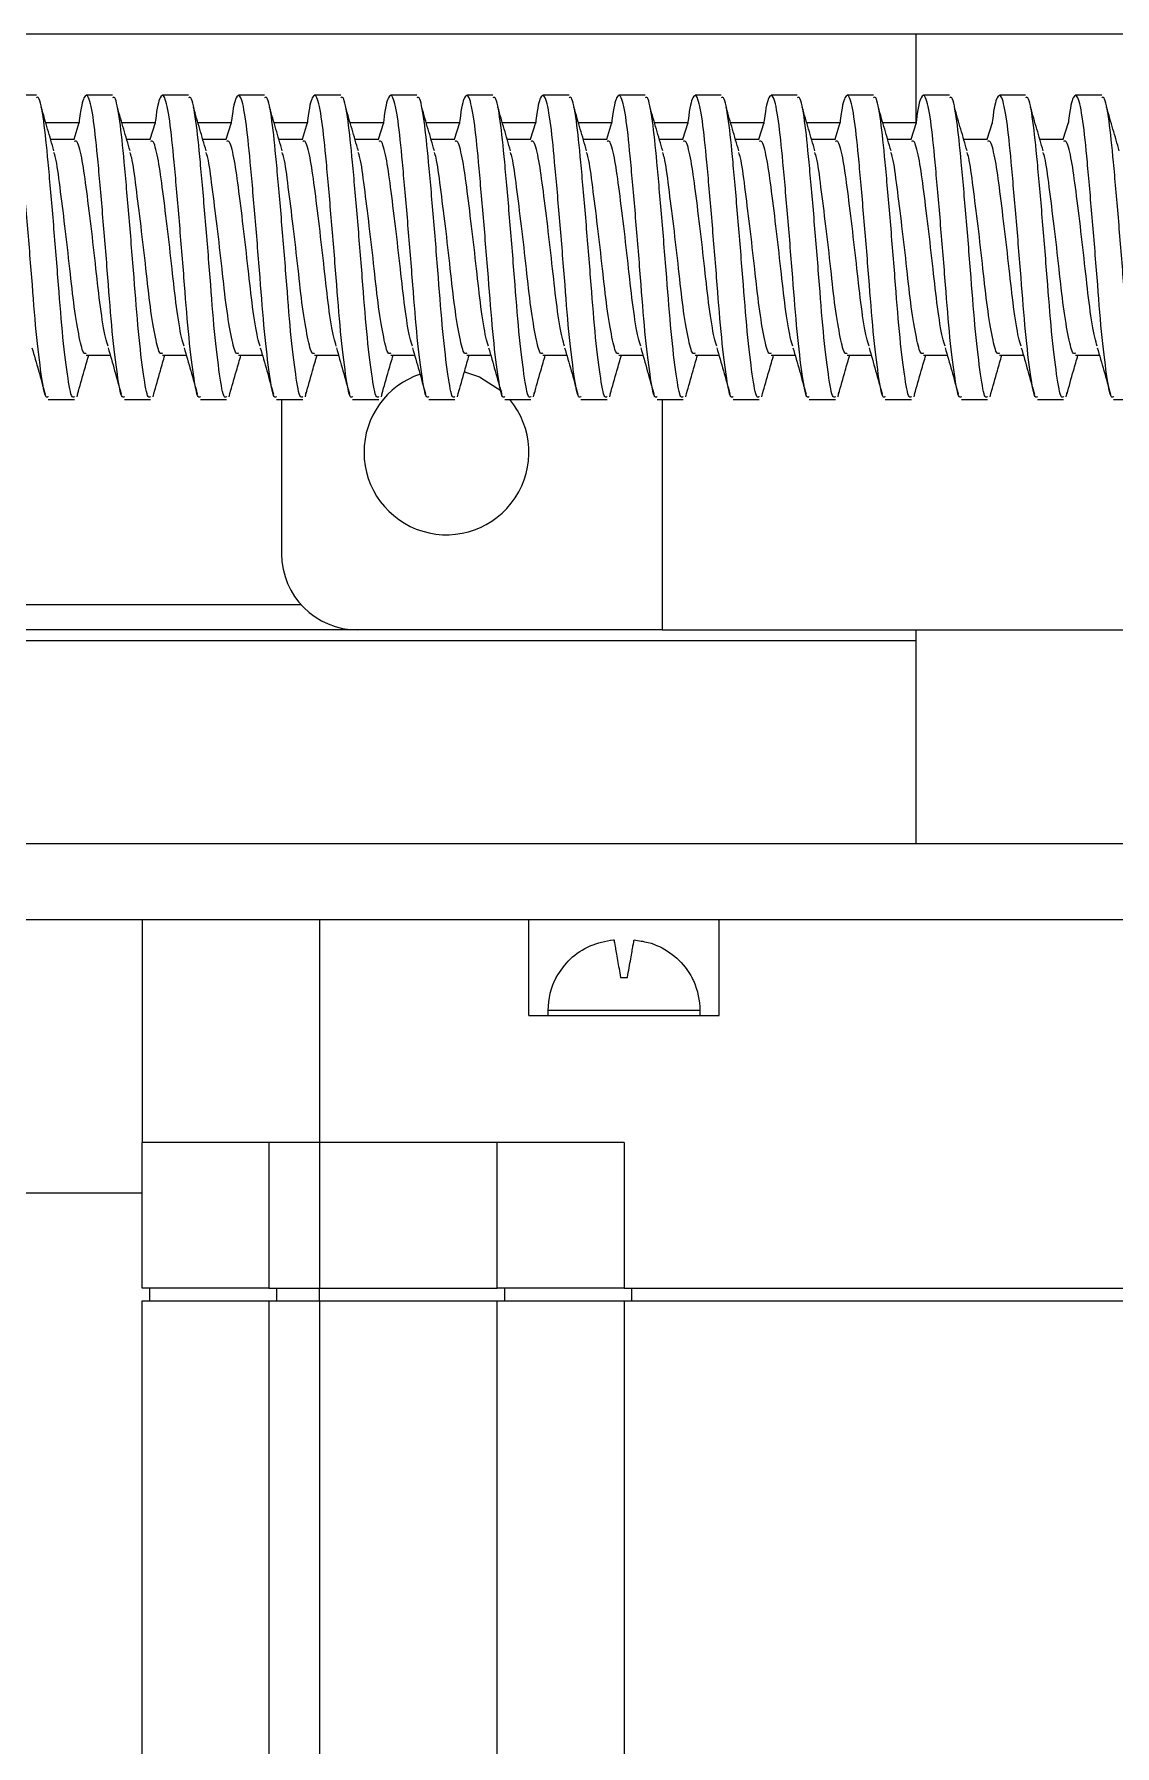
# Model space of a CAD drawing. Header units: millimetres. Extents: x -2889 to 8174, y 2447 to 8478.
# Drawn here: x 1611.07 to 1615.33, y 3374.66 to 3381.41 of the extents above; entities that cross this region are included whole.
import ezdxf

# ---------------------------------------------------------------- set-up
doc = ezdxf.new("R2010")
doc.units = ezdxf.units.MM

msp = doc.modelspace()

# ---------------------------------------------------------------- linework, layer by layer
at = {"color": 7, "linetype": 'Continuous', "lineweight": 25}
for p, q in [((1617.8347, 3381.4051), (1609.2499, 3381.4051)), ((1614.5499, 3381.4051), (1614.5499, 3381.0594)), ((1611.0831, 3381.1655), (1610.98, 3381.1655)), ((1611.3831, 3381.1655), (1611.28, 3381.1655)), ((1611.6831, 3381.1655), (1611.58, 3381.1655)), ((1611.9831, 3381.1655), (1611.88, 3381.1655)), ((1612.2831, 3381.1655), (1612.18, 3381.1655)), ((1612.5831, 3381.1655), (1612.48, 3381.1655)), ((1612.8831, 3381.1655), (1612.78, 3381.1655)), ((1613.1831, 3381.1655), (1613.08, 3381.1655)), ((1613.4831, 3381.1655), (1613.38, 3381.1655)), ((1613.7831, 3381.1655), (1613.68, 3381.1655)), ((1614.0831, 3381.1655), (1613.98, 3381.1655)), ((1614.3831, 3381.1655), (1614.28, 3381.1655)), ((1614.6831, 3381.1655), (1614.58, 3381.1655)), ((1614.9831, 3381.1655), (1614.88, 3381.1655)), ((1615.2831, 3381.1655), (1615.18, 3381.1655)), ((1611.1198, 3381.0575), (1611.2515, 3381.0575)), ((1611.2331, 3380.9905), (1611.1394, 3380.9905)), ((1611.251, 3381.056), (1611.2304, 3380.9905)), ((1611.4198, 3381.0575), (1611.5515, 3381.0575)), ((1611.5331, 3380.9905), (1611.4394, 3380.9905)), ((1611.551, 3381.056), (1611.5304, 3380.9905)), ((1611.7198, 3381.0575), (1611.8515, 3381.0575)), ((1611.8331, 3380.9905), (1611.7394, 3380.9905)), ((1611.851, 3381.056), (1611.8304, 3380.9905)), ((1612.0198, 3381.0575), (1612.1515, 3381.0575)), ((1612.1331, 3380.9905), (1612.0394, 3380.9905)), ((1612.151, 3381.056), (1612.1304, 3380.9905)), ((1612.3198, 3381.0575), (1612.4515, 3381.0575)), ((1612.4331, 3380.9905), (1612.3394, 3380.9905)), ((1612.451, 3381.056), (1612.4304, 3380.9905)), ((1612.6198, 3381.0575), (1612.7515, 3381.0575)), ((1612.7331, 3380.9905), (1612.6394, 3380.9905)), ((1612.751, 3381.056), (1612.7304, 3380.9905)), ((1612.9198, 3381.0575), (1613.0515, 3381.0575)), ((1613.0331, 3380.9905), (1612.9394, 3380.9905)), ((1613.051, 3381.056), (1613.0304, 3380.9905)), ((1613.2198, 3381.0575), (1613.3515, 3381.0575)), ((1613.3331, 3380.9905), (1613.2394, 3380.9905)), ((1613.351, 3381.056), (1613.3304, 3380.9905)), ((1613.5198, 3381.0575), (1613.6515, 3381.0575)), ((1613.6331, 3380.9905), (1613.5394, 3380.9905)), ((1613.651, 3381.056), (1613.6304, 3380.9905)), ((1613.8198, 3381.0575), (1613.9515, 3381.0575)), ((1613.9331, 3380.9905), (1613.8394, 3380.9905)), ((1613.951, 3381.056), (1613.9304, 3380.9905)), ((1614.1198, 3381.0575), (1614.2515, 3381.0575)), ((1614.2331, 3380.9905), (1614.1394, 3380.9905)), ((1614.251, 3381.056), (1614.2304, 3380.9905)), ((1614.4198, 3381.0575), (1614.5499, 3381.0575)), ((1614.5331, 3380.9905), (1614.4394, 3380.9905)), ((1614.551, 3381.056), (1614.5304, 3380.9905)), ((1614.8331, 3380.9905), (1614.7394, 3380.9905)), ((1614.851, 3381.056), (1614.8304, 3380.9905)), ((1615.1331, 3380.9905), (1615.0394, 3380.9905)), ((1615.151, 3381.056), (1615.1304, 3380.9905)), ((1611.28, 3380.1405), (1611.3742, 3380.1405)), ((1611.58, 3380.1405), (1611.6742, 3380.1405)), ((1611.88, 3380.1405), (1611.9742, 3380.1405)), ((1612.18, 3380.1405), (1612.2742, 3380.1405)), ((1612.48, 3380.1405), (1612.5742, 3380.1405)), ((1612.78, 3380.1405), (1612.8742, 3380.1405)), ((1613.08, 3380.1405), (1613.1742, 3380.1405)), ((1613.38, 3380.1405), (1613.4742, 3380.1405)), ((1613.68, 3380.1405), (1613.7742, 3380.1405)), ((1613.98, 3380.1405), (1614.0742, 3380.1405)), ((1614.28, 3380.1405), (1614.3742, 3380.1405)), ((1614.58, 3380.1405), (1614.6742, 3380.1405)), ((1614.88, 3380.1405), (1614.9742, 3380.1405)), ((1615.18, 3380.1405), (1615.2742, 3380.1405)), ((1611.246, 3379.9942), (1611.2422, 3379.9767)), ((1611.546, 3379.9942), (1611.5422, 3379.9767)), ((1611.846, 3379.9942), (1611.8422, 3379.9767)), ((1612.146, 3379.9942), (1612.1422, 3379.9767)), ((1612.446, 3379.9942), (1612.4422, 3379.9767)), ((1612.746, 3379.9942), (1612.7422, 3379.9767)), ((1613.046, 3379.9942), (1613.0422, 3379.9767)), ((1613.346, 3379.9942), (1613.3422, 3379.9767)), ((1613.646, 3379.9942), (1613.6422, 3379.9767)), ((1613.946, 3379.9942), (1613.9422, 3379.9767)), ((1614.246, 3379.9942), (1614.2422, 3379.9767)), ((1614.546, 3379.9942), (1614.5422, 3379.9767)), ((1614.846, 3379.9942), (1614.8422, 3379.9767)), ((1615.146, 3379.9942), (1615.1422, 3379.9767)), ((1611.13, 3379.9655), (1611.2331, 3379.9655)), ((1611.43, 3379.9655), (1611.5331, 3379.9655)), ((1611.73, 3379.9655), (1611.8331, 3379.9655)), ((1612.03, 3379.9655), (1612.1331, 3379.9655)), ((1612.0499, 3379.9655), (1612.0499, 3379.3575)), ((1612.33, 3379.9655), (1612.4331, 3379.9655)), ((1612.63, 3379.9655), (1612.7331, 3379.9655)), ((1612.93, 3379.9655), (1613.0331, 3379.9655)), ((1613.23, 3379.9655), (1613.3331, 3379.9655)), ((1613.53, 3379.9655), (1613.6331, 3379.9655)), ((1613.5499, 3379.9655), (1613.5499, 3379.0575)), ((1613.83, 3379.9655), (1613.9331, 3379.9655)), ((1614.13, 3379.9655), (1614.2331, 3379.9655)), ((1614.43, 3379.9655), (1614.5331, 3379.9655)), ((1614.73, 3379.9655), (1614.8331, 3379.9655)), ((1615.03, 3379.9655), (1615.1331, 3379.9655)), ((1615.33, 3379.9655), (1615.4331, 3379.9655)), ((1609.7999, 3379.1575), (1612.1262, 3379.1575)), ((1612.3499, 3379.0575), (1609.8999, 3379.0575)), ((1613.5499, 3379.0575), (1612.3499, 3379.0575)), ((1613.5499, 3379.0575), (1617.8347, 3379.0575)), ((1614.5499, 3379.0575), (1614.5499, 3378.2155)), ((1610.1739, 3379.0155), (1614.5499, 3379.0155)), ((1610.1239, 3378.2155), (1617.8347, 3378.2155)), ((1617.8347, 3377.9155), (1609.7239, 3377.9155)), ((1611.4999, 3377.9155), (1611.4999, 3377.038)), ((1613.0249, 3377.538), (1613.0249, 3377.9155)), ((1613.7749, 3377.538), (1613.7749, 3377.9155)), ((1613.1319, 3377.688), (1613.1322, 3377.688)), ((1613.3863, 3377.688), (1613.4134, 3377.688)), ((1613.6675, 3377.688), (1613.6678, 3377.688)), ((1613.0999, 3377.558), (1613.0999, 3377.538)), ((1613.6999, 3377.538), (1613.6999, 3377.558)), ((1613.0249, 3377.538), (1613.7749, 3377.538)), ((1612.1999, 3377.038), (1611.4999, 3377.038)), ((1611.4999, 3376.463), (1611.4999, 3377.038)), ((1611.9999, 3377.038), (1611.9999, 3376.463)), ((1613.3999, 3377.038), (1612.1999, 3377.038)), ((1612.1999, 3377.038), (1612.1999, 3376.463)), ((1612.8999, 3376.463), (1612.8999, 3377.038)), ((1613.3999, 3377.038), (1613.3999, 3376.463)), ((1611.4999, 3376.838), (1608.8239, 3376.838)), ((1611.9999, 3376.463), (1611.4999, 3376.463)), ((1611.4999, 3372.863), (1611.4999, 3376.413)), ((1611.4999, 3376.413), (1611.9999, 3376.413)), ((1611.5299, 3376.413), (1611.5299, 3376.463)), ((1611.9999, 3376.463), (1612.1999, 3376.463)), ((1611.9999, 3376.413), (1611.9999, 3372.863)), ((1611.9999, 3376.413), (1612.1999, 3376.413)), ((1612.0299, 3376.463), (1612.0299, 3376.413)), ((1612.1999, 3376.463), (1612.8999, 3376.463)), ((1612.1999, 3376.413), (1612.1999, 3376.463)), ((1612.1999, 3376.413), (1612.1999, 3372.863)), ((1612.1999, 3376.413), (1612.8999, 3376.413)), ((1613.3999, 3376.463), (1612.8999, 3376.463)), ((1612.8999, 3372.863), (1612.8999, 3376.413)), ((1612.8999, 3376.413), (1613.3999, 3376.413)), ((1612.9299, 3376.413), (1612.9299, 3376.463)), ((1613.3999, 3376.463), (1618.1385, 3376.463)), ((1613.3999, 3376.413), (1613.3999, 3372.863)), ((1613.3999, 3376.413), (1618.1385, 3376.413)), ((1613.4299, 3376.463), (1613.4299, 3376.413))]:
    msp.add_line(p, q, dxfattribs=at)
at = {"color": 8, "linetype": 'Continuous', "lineweight": 25}
for p, q in [((1612.1999, 3377.9155), (1612.1999, 3377.038)), ((1613.6999, 3377.558), (1613.0999, 3377.558))]:
    msp.add_line(p, q, dxfattribs=at)
at = {"color": 7, "linetype": 'Continuous', "lineweight": 25, "flags": 128}
msp.add_lwpolyline([(1612.7704, 3380.0748), (1612.8304, 3380.0551), (1612.9184, 3379.998)], dxfattribs=at)
at = {"color": 7, "linetype": 'Continuous', "lineweight": 25}
for centre, radius, start, end in [((1612.6999, 3379.7575), 0.325, 108.69103, 180), ((1612.6999, 3379.7575), 0.325, 180, 39.78946), ((1612.3499, 3379.3575), 0.3, 180, 270), ((1613.3799, 3377.558), 0.28, 152.336, 180), ((1613.4199, 3377.558), 0.28, 23.94346, 27.664), ((1613.4199, 3377.558), 0.28, 0, 23.94346)]:
    msp.add_arc(centre, radius, start, end, dxfattribs=at)
for points, knots in [([(1611.13, 3379.9769), (1611.1269, 3379.9747), (1611.1177, 3379.9682), (1611.1027, 3380.0565), (1611.0822, 3380.2221), (1611.0653, 3380.4454), (1611.0457, 3380.6853), (1611.0262, 3380.9072), (1611.0093, 3381.077), (1610.9888, 3381.1706), (1610.9707, 3381.1644), (1610.9584, 3381.117), (1610.9514, 3381.0573), (1610.951, 3381.0531)], [0, 0, 0, 0, 0.052131, 0.155898, 0.262412, 0.364681, 0.470264, 0.575846, 0.678115, 0.784629, 0.888397, 0.992165, 1, 1, 1, 1]), ([(1611.2331, 3379.9769), (1611.23, 3379.9747), (1611.2208, 3379.9682), (1611.2058, 3380.0565), (1611.1853, 3380.2221), (1611.1684, 3380.4455), (1611.1489, 3380.6851), (1611.1293, 3380.9079), (1611.1124, 3381.0744), (1611.0952, 3381.163), (1611.0861, 3381.1563), (1611.0831, 3381.1541)], [0, 0, 0, 0, 0.062337, 0.186422, 0.31379, 0.436082, 0.562337, 0.688592, 0.810884, 0.938252, 1, 1, 1, 1]), ([(1611.43, 3379.9769), (1611.4269, 3379.9747), (1611.4177, 3379.9682), (1611.4027, 3380.0565), (1611.3822, 3380.2221), (1611.3653, 3380.4454), (1611.3457, 3380.6853), (1611.3262, 3380.9072), (1611.3093, 3381.077), (1611.2888, 3381.1706), (1611.2707, 3381.1644), (1611.2584, 3381.117), (1611.2514, 3381.0573), (1611.251, 3381.0531)], [0, 0, 0, 0, 0.052131, 0.155898, 0.262412, 0.364681, 0.470264, 0.575846, 0.678115, 0.784629, 0.888397, 0.992165, 1, 1, 1, 1]), ([(1611.5331, 3379.9769), (1611.53, 3379.9747), (1611.5208, 3379.9682), (1611.5058, 3380.0565), (1611.4853, 3380.2221), (1611.4684, 3380.4455), (1611.4489, 3380.6851), (1611.4293, 3380.9079), (1611.4124, 3381.0744), (1611.3952, 3381.163), (1611.3861, 3381.1563), (1611.3831, 3381.1541)], [0, 0, 0, 0, 0.062337, 0.186422, 0.31379, 0.436082, 0.562337, 0.688592, 0.810884, 0.938252, 1, 1, 1, 1]), ([(1611.73, 3379.9769), (1611.7269, 3379.9747), (1611.7177, 3379.9682), (1611.7027, 3380.0565), (1611.6822, 3380.2221), (1611.6653, 3380.4454), (1611.6457, 3380.6853), (1611.6262, 3380.9072), (1611.6093, 3381.077), (1611.5888, 3381.1706), (1611.5707, 3381.1644), (1611.5584, 3381.117), (1611.5514, 3381.0573), (1611.551, 3381.0531)], [0, 0, 0, 0, 0.052131, 0.155898, 0.262412, 0.364681, 0.470264, 0.575846, 0.678115, 0.784629, 0.888397, 0.992165, 1, 1, 1, 1]), ([(1611.8331, 3379.9769), (1611.83, 3379.9747), (1611.8208, 3379.9682), (1611.8058, 3380.0565), (1611.7853, 3380.2221), (1611.7684, 3380.4455), (1611.7489, 3380.6851), (1611.7293, 3380.9079), (1611.7124, 3381.0744), (1611.6952, 3381.163), (1611.6861, 3381.1563), (1611.6831, 3381.1541)], [0, 0, 0, 0, 0.062337, 0.186422, 0.31379, 0.436082, 0.562337, 0.688592, 0.810884, 0.938252, 1, 1, 1, 1]), ([(1612.03, 3379.9769), (1612.0269, 3379.9747), (1612.0177, 3379.9682), (1612.0027, 3380.0565), (1611.9822, 3380.2221), (1611.9653, 3380.4454), (1611.9457, 3380.6853), (1611.9262, 3380.9072), (1611.9093, 3381.077), (1611.8888, 3381.1706), (1611.8707, 3381.1644), (1611.8584, 3381.117), (1611.8514, 3381.0573), (1611.851, 3381.0531)], [0, 0, 0, 0, 0.052131, 0.155898, 0.262412, 0.364681, 0.470264, 0.575846, 0.678115, 0.784629, 0.888397, 0.992165, 1, 1, 1, 1]), ([(1612.1331, 3379.9769), (1612.13, 3379.9747), (1612.1208, 3379.9682), (1612.1058, 3380.0565), (1612.0853, 3380.2221), (1612.0684, 3380.4455), (1612.0489, 3380.6851), (1612.0293, 3380.9079), (1612.0124, 3381.0744), (1611.9952, 3381.163), (1611.9861, 3381.1563), (1611.9831, 3381.1541)], [0, 0, 0, 0, 0.0623372, 0.1864219, 0.3137902, 0.4360825, 0.5623372, 0.6885919, 0.8108842, 0.9382525, 1, 1, 1, 1]), ([(1612.33, 3379.9769), (1612.3269, 3379.9747), (1612.3177, 3379.9682), (1612.3027, 3380.0565), (1612.2822, 3380.2221), (1612.2653, 3380.4454), (1612.2457, 3380.6853), (1612.2262, 3380.9072), (1612.2093, 3381.077), (1612.1888, 3381.1706), (1612.1707, 3381.1644), (1612.1584, 3381.117), (1612.1514, 3381.0573), (1612.151, 3381.0531)], [0, 0, 0, 0, 0.052131, 0.155898, 0.262412, 0.364681, 0.470264, 0.575846, 0.678115, 0.784629, 0.888397, 0.992165, 1, 1, 1, 1]), ([(1612.4331, 3379.9769), (1612.43, 3379.9747), (1612.4208, 3379.9682), (1612.4058, 3380.0565), (1612.3853, 3380.2221), (1612.3684, 3380.4455), (1612.3489, 3380.6851), (1612.3293, 3380.9079), (1612.3124, 3381.0744), (1612.2952, 3381.163), (1612.2861, 3381.1563), (1612.2831, 3381.1541)], [0, 0, 0, 0, 0.062337, 0.186422, 0.31379, 0.436082, 0.562337, 0.688592, 0.810884, 0.938252, 1, 1, 1, 1]), ([(1612.63, 3379.9769), (1612.6269, 3379.9747), (1612.6177, 3379.9682), (1612.6027, 3380.0565), (1612.5822, 3380.2221), (1612.5653, 3380.4454), (1612.5457, 3380.6853), (1612.5262, 3380.9072), (1612.5093, 3381.077), (1612.4888, 3381.1706), (1612.4707, 3381.1644), (1612.4584, 3381.117), (1612.4514, 3381.0573), (1612.451, 3381.0531)], [0, 0, 0, 0, 0.052131, 0.155898, 0.262412, 0.364681, 0.470264, 0.575846, 0.678115, 0.784629, 0.888397, 0.992165, 1, 1, 1, 1]), ([(1612.7331, 3379.9769), (1612.73, 3379.9747), (1612.7208, 3379.9682), (1612.7058, 3380.0565), (1612.6853, 3380.2221), (1612.6684, 3380.4455), (1612.6489, 3380.6851), (1612.6293, 3380.9079), (1612.6124, 3381.0744), (1612.5952, 3381.163), (1612.5861, 3381.1563), (1612.5831, 3381.1541)], [0, 0, 0, 0, 0.0623372, 0.1864219, 0.3137902, 0.4360825, 0.5623372, 0.6885919, 0.8108842, 0.9382525, 1, 1, 1, 1]), ([(1612.93, 3379.9769), (1612.9269, 3379.9747), (1612.9177, 3379.9682), (1612.9027, 3380.0565), (1612.8822, 3380.2221), (1612.8653, 3380.4454), (1612.8457, 3380.6853), (1612.8262, 3380.9072), (1612.8093, 3381.077), (1612.7888, 3381.1706), (1612.7707, 3381.1644), (1612.7584, 3381.117), (1612.7514, 3381.0573), (1612.751, 3381.0531)], [0, 0, 0, 0, 0.0521305, 0.1558985, 0.2624123, 0.3646812, 0.4702639, 0.5758465, 0.6781155, 0.7846293, 0.8883972, 0.9921651, 1, 1, 1, 1]), ([(1613.0331, 3379.9769), (1613.03, 3379.9747), (1613.0208, 3379.9682), (1613.0058, 3380.0565), (1612.9853, 3380.2221), (1612.9684, 3380.4455), (1612.9489, 3380.6851), (1612.9293, 3380.9079), (1612.9124, 3381.0744), (1612.8952, 3381.163), (1612.8861, 3381.1563), (1612.8831, 3381.1541)], [0, 0, 0, 0, 0.062337, 0.186422, 0.31379, 0.436082, 0.562337, 0.688592, 0.810884, 0.938252, 1, 1, 1, 1]), ([(1613.23, 3379.9769), (1613.2269, 3379.9747), (1613.2177, 3379.9682), (1613.2027, 3380.0565), (1613.1822, 3380.2221), (1613.1653, 3380.4454), (1613.1457, 3380.6853), (1613.1262, 3380.9072), (1613.1093, 3381.077), (1613.0888, 3381.1706), (1613.0707, 3381.1644), (1613.0584, 3381.117), (1613.0514, 3381.0573), (1613.051, 3381.0531)], [0, 0, 0, 0, 0.052131, 0.155898, 0.262412, 0.364681, 0.470264, 0.575846, 0.678115, 0.784629, 0.888397, 0.992165, 1, 1, 1, 1]), ([(1613.3331, 3379.9769), (1613.33, 3379.9747), (1613.3208, 3379.9682), (1613.3058, 3380.0565), (1613.2853, 3380.2221), (1613.2684, 3380.4455), (1613.2489, 3380.6851), (1613.2293, 3380.9079), (1613.2124, 3381.0744), (1613.1952, 3381.163), (1613.1861, 3381.1563), (1613.1831, 3381.1541)], [0, 0, 0, 0, 0.062337, 0.186422, 0.31379, 0.436082, 0.562337, 0.688592, 0.810884, 0.938252, 1, 1, 1, 1]), ([(1613.53, 3379.9769), (1613.5269, 3379.9747), (1613.5177, 3379.9682), (1613.5027, 3380.0565), (1613.4822, 3380.2221), (1613.4653, 3380.4454), (1613.4457, 3380.6853), (1613.4262, 3380.9072), (1613.4093, 3381.077), (1613.3888, 3381.1706), (1613.3707, 3381.1644), (1613.3584, 3381.117), (1613.3514, 3381.0573), (1613.351, 3381.0531)], [0, 0, 0, 0, 0.0521305, 0.1558985, 0.2624123, 0.3646812, 0.4702639, 0.5758465, 0.6781155, 0.7846293, 0.8883972, 0.9921651, 1, 1, 1, 1]), ([(1613.6331, 3379.9769), (1613.63, 3379.9747), (1613.6208, 3379.9682), (1613.6058, 3380.0565), (1613.5853, 3380.2221), (1613.5684, 3380.4455), (1613.5489, 3380.6851), (1613.5293, 3380.9079), (1613.5124, 3381.0744), (1613.4952, 3381.163), (1613.4861, 3381.1563), (1613.4831, 3381.1541)], [0, 0, 0, 0, 0.062337, 0.186422, 0.31379, 0.436082, 0.562337, 0.688592, 0.810884, 0.938252, 1, 1, 1, 1]), ([(1613.83, 3379.9769), (1613.8269, 3379.9747), (1613.8177, 3379.9682), (1613.8027, 3380.0565), (1613.7822, 3380.2221), (1613.7653, 3380.4454), (1613.7457, 3380.6853), (1613.7262, 3380.9072), (1613.7093, 3381.077), (1613.6888, 3381.1706), (1613.6707, 3381.1644), (1613.6584, 3381.117), (1613.6514, 3381.0573), (1613.651, 3381.0531)], [0, 0, 0, 0, 0.0521305, 0.1558985, 0.2624123, 0.3646812, 0.4702639, 0.5758465, 0.6781155, 0.7846293, 0.8883972, 0.9921651, 1, 1, 1, 1]), ([(1613.9331, 3379.9769), (1613.93, 3379.9747), (1613.9208, 3379.9682), (1613.9058, 3380.0565), (1613.8853, 3380.2221), (1613.8684, 3380.4455), (1613.8489, 3380.6851), (1613.8293, 3380.9079), (1613.8124, 3381.0744), (1613.7952, 3381.163), (1613.7861, 3381.1563), (1613.7831, 3381.1541)], [0, 0, 0, 0, 0.062337, 0.186422, 0.31379, 0.436082, 0.562337, 0.688592, 0.810884, 0.938252, 1, 1, 1, 1]), ([(1614.13, 3379.9769), (1614.1269, 3379.9747), (1614.1177, 3379.9682), (1614.1027, 3380.0565), (1614.0822, 3380.2221), (1614.0653, 3380.4454), (1614.0457, 3380.6853), (1614.0262, 3380.9072), (1614.0093, 3381.077), (1613.9888, 3381.1706), (1613.9707, 3381.1644), (1613.9584, 3381.117), (1613.9514, 3381.0573), (1613.951, 3381.0531)], [0, 0, 0, 0, 0.0521305, 0.1558985, 0.2624123, 0.3646812, 0.4702639, 0.5758465, 0.6781155, 0.7846293, 0.8883972, 0.9921651, 1, 1, 1, 1]), ([(1614.2331, 3379.9769), (1614.23, 3379.9747), (1614.2208, 3379.9682), (1614.2058, 3380.0565), (1614.1853, 3380.2221), (1614.1684, 3380.4455), (1614.1489, 3380.6851), (1614.1293, 3380.9079), (1614.1124, 3381.0744), (1614.0952, 3381.163), (1614.0861, 3381.1563), (1614.0831, 3381.1541)], [0, 0, 0, 0, 0.062337, 0.186422, 0.31379, 0.436082, 0.562337, 0.688592, 0.810884, 0.938252, 1, 1, 1, 1]), ([(1614.43, 3379.9769), (1614.4269, 3379.9747), (1614.4177, 3379.9682), (1614.4027, 3380.0565), (1614.3822, 3380.2221), (1614.3653, 3380.4454), (1614.3457, 3380.6853), (1614.3262, 3380.9072), (1614.3093, 3381.077), (1614.2888, 3381.1706), (1614.2707, 3381.1644), (1614.2584, 3381.117), (1614.2514, 3381.0573), (1614.251, 3381.0531)], [0, 0, 0, 0, 0.0521305, 0.1558985, 0.2624123, 0.3646812, 0.4702639, 0.5758465, 0.6781155, 0.7846293, 0.8883972, 0.9921651, 1, 1, 1, 1]), ([(1614.5331, 3379.9769), (1614.53, 3379.9747), (1614.5208, 3379.9682), (1614.5058, 3380.0565), (1614.4853, 3380.2221), (1614.4684, 3380.4455), (1614.4489, 3380.6851), (1614.4293, 3380.9079), (1614.4124, 3381.0744), (1614.3952, 3381.163), (1614.3861, 3381.1563), (1614.3831, 3381.1541)], [0, 0, 0, 0, 0.062337, 0.186422, 0.31379, 0.436082, 0.562337, 0.688592, 0.810884, 0.938252, 1, 1, 1, 1]), ([(1614.73, 3379.9769), (1614.7269, 3379.9747), (1614.7177, 3379.9682), (1614.7027, 3380.0565), (1614.6822, 3380.2221), (1614.6653, 3380.4454), (1614.6457, 3380.6853), (1614.6262, 3380.9072), (1614.6093, 3381.077), (1614.5888, 3381.1706), (1614.5707, 3381.1644), (1614.5584, 3381.117), (1614.5514, 3381.0573), (1614.551, 3381.0531)], [0, 0, 0, 0, 0.0521305, 0.1558985, 0.2624123, 0.3646812, 0.4702639, 0.5758465, 0.6781155, 0.7846293, 0.8883972, 0.9921651, 1, 1, 1, 1]), ([(1614.8331, 3379.9769), (1614.83, 3379.9747), (1614.8208, 3379.9682), (1614.8058, 3380.0565), (1614.7853, 3380.2221), (1614.7684, 3380.4455), (1614.7489, 3380.6851), (1614.7293, 3380.9079), (1614.7124, 3381.0744), (1614.6952, 3381.163), (1614.6861, 3381.1563), (1614.6831, 3381.1541)], [0, 0, 0, 0, 0.062337, 0.186422, 0.31379, 0.436082, 0.562337, 0.688592, 0.810884, 0.938252, 1, 1, 1, 1]), ([(1615.03, 3379.9769), (1615.0269, 3379.9747), (1615.0177, 3379.9682), (1615.0027, 3380.0565), (1614.9822, 3380.2221), (1614.9653, 3380.4454), (1614.9457, 3380.6853), (1614.9262, 3380.9072), (1614.9093, 3381.077), (1614.8888, 3381.1706), (1614.8707, 3381.1644), (1614.8584, 3381.117), (1614.8514, 3381.0573), (1614.851, 3381.0531)], [0, 0, 0, 0, 0.0521305, 0.1558985, 0.2624123, 0.3646812, 0.4702639, 0.5758465, 0.6781155, 0.7846293, 0.8883972, 0.9921651, 1, 1, 1, 1]), ([(1615.1331, 3379.9769), (1615.13, 3379.9747), (1615.1208, 3379.9682), (1615.1058, 3380.0565), (1615.0853, 3380.2221), (1615.0684, 3380.4455), (1615.0489, 3380.6851), (1615.0293, 3380.9079), (1615.0124, 3381.0744), (1614.9952, 3381.163), (1614.9861, 3381.1563), (1614.9831, 3381.1541)], [0, 0, 0, 0, 0.062337, 0.186422, 0.31379, 0.436082, 0.562337, 0.688592, 0.810884, 0.938252, 1, 1, 1, 1]), ([(1615.33, 3379.9769), (1615.3269, 3379.9747), (1615.3177, 3379.9682), (1615.3027, 3380.0565), (1615.2822, 3380.2221), (1615.2653, 3380.4454), (1615.2457, 3380.6853), (1615.2262, 3380.9072), (1615.2093, 3381.077), (1615.1888, 3381.1706), (1615.1707, 3381.1644), (1615.1584, 3381.117), (1615.1514, 3381.0573), (1615.151, 3381.0531)], [0, 0, 0, 0, 0.0521305, 0.1558985, 0.2624123, 0.3646812, 0.4702639, 0.5758465, 0.6781155, 0.7846293, 0.8883972, 0.9921651, 1, 1, 1, 1]), ([(1615.4331, 3379.9769), (1615.43, 3379.9747), (1615.4208, 3379.9682), (1615.4058, 3380.0565), (1615.3853, 3380.2221), (1615.3684, 3380.4455), (1615.3489, 3380.6851), (1615.3293, 3380.9079), (1615.3124, 3381.0744), (1615.2952, 3381.163), (1615.2861, 3381.1563), (1615.2831, 3381.1541)], [0, 0, 0, 0, 0.062337, 0.186422, 0.31379, 0.436082, 0.562337, 0.688592, 0.810884, 0.938252, 1, 1, 1, 1]), ([(1611.1525, 3380.9458), (1611.1442, 3380.974), (1611.1275, 3381.0305), (1611.1109, 3381.0884), (1611.1026, 3381.1174)], [0, 0, 0, 0, 0.4988111, 1, 1, 1, 1]), ([(1611.4525, 3380.9458), (1611.4442, 3380.974), (1611.4275, 3381.0305), (1611.4109, 3381.0884), (1611.4026, 3381.1174)], [0, 0, 0, 0, 0.4988111, 1, 1, 1, 1]), ([(1611.7525, 3380.9458), (1611.7442, 3380.974), (1611.7275, 3381.0305), (1611.7109, 3381.0884), (1611.7026, 3381.1174)], [0, 0, 0, 0, 0.4988111, 1, 1, 1, 1]), ([(1612.0525, 3380.9458), (1612.0442, 3380.974), (1612.0275, 3381.0305), (1612.0109, 3381.0884), (1612.0026, 3381.1174)], [0, 0, 0, 0, 0.4988111, 1, 1, 1, 1]), ([(1612.3525, 3380.9458), (1612.3442, 3380.974), (1612.3275, 3381.0305), (1612.3109, 3381.0884), (1612.3026, 3381.1174)], [0, 0, 0, 0, 0.4988111, 1, 1, 1, 1]), ([(1612.6525, 3380.9458), (1612.6442, 3380.974), (1612.6275, 3381.0305), (1612.6109, 3381.0884), (1612.6026, 3381.1174)], [0, 0, 0, 0, 0.498811, 1, 1, 1, 1]), ([(1612.9525, 3380.9458), (1612.9442, 3380.974), (1612.9275, 3381.0305), (1612.9109, 3381.0884), (1612.9026, 3381.1174)], [0, 0, 0, 0, 0.498811, 1, 1, 1, 1]), ([(1613.2525, 3380.9458), (1613.2442, 3380.974), (1613.2275, 3381.0305), (1613.2109, 3381.0884), (1613.2026, 3381.1174)], [0, 0, 0, 0, 0.4988111, 1, 1, 1, 1]), ([(1613.5525, 3380.9458), (1613.5442, 3380.974), (1613.5275, 3381.0305), (1613.5109, 3381.0884), (1613.5026, 3381.1174)], [0, 0, 0, 0, 0.4988111, 1, 1, 1, 1]), ([(1613.8525, 3380.9458), (1613.8442, 3380.974), (1613.8275, 3381.0305), (1613.8109, 3381.0884), (1613.8026, 3381.1174)], [0, 0, 0, 0, 0.498811, 1, 1, 1, 1]), ([(1614.1525, 3380.9458), (1614.1442, 3380.974), (1614.1275, 3381.0305), (1614.1109, 3381.0884), (1614.1026, 3381.1174)], [0, 0, 0, 0, 0.498811, 1, 1, 1, 1]), ([(1614.4525, 3380.9458), (1614.4442, 3380.974), (1614.4275, 3381.0305), (1614.4109, 3381.0884), (1614.4026, 3381.1174)], [0, 0, 0, 0, 0.498811, 1, 1, 1, 1]), ([(1614.7525, 3380.9458), (1614.7442, 3380.974), (1614.7275, 3381.0305), (1614.7109, 3381.0884), (1614.7026, 3381.1174)], [0, 0, 0, 0, 0.4988111, 1, 1, 1, 1]), ([(1615.0525, 3380.9458), (1615.0442, 3380.974), (1615.0275, 3381.0305), (1615.0109, 3381.0884), (1615.0026, 3381.1174)], [0, 0, 0, 0, 0.4988111, 1, 1, 1, 1]), ([(1615.3525, 3380.9458), (1615.3442, 3380.974), (1615.3275, 3381.0305), (1615.3109, 3381.0884), (1615.3026, 3381.1174)], [0, 0, 0, 0, 0.498811, 1, 1, 1, 1]), ([(1611.28, 3380.1485), (1611.2769, 3380.147), (1611.2677, 3380.1424), (1611.2527, 3380.205), (1611.2322, 3380.3223), (1611.2153, 3380.4803), (1611.1958, 3380.6511), (1611.1761, 3380.8048), (1611.1632, 3380.9076), (1611.1546, 3380.9327), (1611.1523, 3380.9392)], [0, 0, 0, 0, 0.0730653, 0.2185049, 0.3678434, 0.5111562, 0.6591719, 0.8071876, 0.9505004, 1, 1, 1, 1]), ([(1611.3657, 3380.1764), (1611.3624, 3380.1864), (1611.3529, 3380.2149), (1611.3353, 3380.3245), (1611.3184, 3380.4799), (1611.2989, 3380.6504), (1611.2793, 3380.808), (1611.2624, 3380.926), (1611.2452, 3380.9887), (1611.2361, 3380.984), (1611.2331, 3380.9824)], [0, 0, 0, 0, 0.078325, 0.222647, 0.361146, 0.504191, 0.647235, 0.785734, 0.930057, 1, 1, 1, 1]), ([(1611.58, 3380.1485), (1611.5769, 3380.147), (1611.5677, 3380.1424), (1611.5527, 3380.205), (1611.5322, 3380.3223), (1611.5153, 3380.4803), (1611.4958, 3380.6511), (1611.4761, 3380.8048), (1611.4632, 3380.9076), (1611.4546, 3380.9327), (1611.4523, 3380.9392)], [0, 0, 0, 0, 0.073065, 0.218505, 0.367843, 0.511156, 0.659172, 0.807188, 0.9505, 1, 1, 1, 1]), ([(1611.6657, 3380.1764), (1611.6624, 3380.1864), (1611.6529, 3380.2149), (1611.6353, 3380.3245), (1611.6184, 3380.4799), (1611.5989, 3380.6504), (1611.5793, 3380.808), (1611.5624, 3380.926), (1611.5452, 3380.9887), (1611.5361, 3380.984), (1611.5331, 3380.9824)], [0, 0, 0, 0, 0.078325, 0.222647, 0.361146, 0.504191, 0.647235, 0.785734, 0.930057, 1, 1, 1, 1]), ([(1611.88, 3380.1485), (1611.8769, 3380.147), (1611.8677, 3380.1424), (1611.8527, 3380.205), (1611.8322, 3380.3223), (1611.8153, 3380.4803), (1611.7958, 3380.6511), (1611.7761, 3380.8048), (1611.7632, 3380.9076), (1611.7546, 3380.9327), (1611.7523, 3380.9392)], [0, 0, 0, 0, 0.073065, 0.218505, 0.367843, 0.511156, 0.659172, 0.807188, 0.9505, 1, 1, 1, 1]), ([(1611.9657, 3380.1764), (1611.9624, 3380.1864), (1611.9529, 3380.2149), (1611.9353, 3380.3245), (1611.9184, 3380.4799), (1611.8989, 3380.6504), (1611.8793, 3380.808), (1611.8624, 3380.926), (1611.8452, 3380.9887), (1611.8361, 3380.984), (1611.8331, 3380.9824)], [0, 0, 0, 0, 0.078325, 0.222647, 0.361146, 0.504191, 0.647235, 0.785734, 0.930057, 1, 1, 1, 1]), ([(1612.18, 3380.1485), (1612.1769, 3380.147), (1612.1677, 3380.1424), (1612.1527, 3380.205), (1612.1322, 3380.3223), (1612.1153, 3380.4803), (1612.0958, 3380.6511), (1612.0761, 3380.8048), (1612.0632, 3380.9076), (1612.0546, 3380.9327), (1612.0523, 3380.9392)], [0, 0, 0, 0, 0.073065, 0.218505, 0.367843, 0.511156, 0.659172, 0.807188, 0.9505, 1, 1, 1, 1]), ([(1612.2657, 3380.1764), (1612.2624, 3380.1864), (1612.2529, 3380.2149), (1612.2353, 3380.3245), (1612.2184, 3380.4799), (1612.1989, 3380.6504), (1612.1793, 3380.808), (1612.1624, 3380.926), (1612.1452, 3380.9887), (1612.1361, 3380.984), (1612.1331, 3380.9824)], [0, 0, 0, 0, 0.078325, 0.222647, 0.361146, 0.504191, 0.647235, 0.785734, 0.930057, 1, 1, 1, 1]), ([(1612.48, 3380.1485), (1612.4769, 3380.147), (1612.4677, 3380.1424), (1612.4527, 3380.205), (1612.4322, 3380.3223), (1612.4153, 3380.4803), (1612.3958, 3380.6511), (1612.3761, 3380.8048), (1612.3632, 3380.9076), (1612.3546, 3380.9327), (1612.3523, 3380.9392)], [0, 0, 0, 0, 0.073065, 0.218505, 0.367843, 0.511156, 0.659172, 0.807188, 0.9505, 1, 1, 1, 1]), ([(1612.5657, 3380.1764), (1612.5624, 3380.1864), (1612.5529, 3380.2149), (1612.5353, 3380.3245), (1612.5184, 3380.4799), (1612.4989, 3380.6504), (1612.4793, 3380.808), (1612.4624, 3380.926), (1612.4452, 3380.9887), (1612.4361, 3380.984), (1612.4331, 3380.9824)], [0, 0, 0, 0, 0.078325, 0.222647, 0.361146, 0.504191, 0.647235, 0.785734, 0.930057, 1, 1, 1, 1]), ([(1612.78, 3380.1485), (1612.7769, 3380.147), (1612.7677, 3380.1424), (1612.7527, 3380.205), (1612.7322, 3380.3223), (1612.7153, 3380.4803), (1612.6958, 3380.6511), (1612.6761, 3380.8048), (1612.6632, 3380.9076), (1612.6546, 3380.9327), (1612.6523, 3380.9392)], [0, 0, 0, 0, 0.073065, 0.218505, 0.367843, 0.511156, 0.659172, 0.807188, 0.9505, 1, 1, 1, 1]), ([(1612.8657, 3380.1764), (1612.8624, 3380.1864), (1612.8529, 3380.2149), (1612.8353, 3380.3245), (1612.8184, 3380.4799), (1612.7989, 3380.6504), (1612.7793, 3380.808), (1612.7624, 3380.926), (1612.7452, 3380.9887), (1612.7361, 3380.984), (1612.7331, 3380.9824)], [0, 0, 0, 0, 0.078325, 0.222647, 0.361146, 0.504191, 0.647235, 0.785734, 0.930057, 1, 1, 1, 1]), ([(1613.08, 3380.1485), (1613.0769, 3380.147), (1613.0677, 3380.1424), (1613.0527, 3380.205), (1613.0322, 3380.3223), (1613.0153, 3380.4803), (1612.9958, 3380.6511), (1612.9761, 3380.8048), (1612.9632, 3380.9076), (1612.9546, 3380.9327), (1612.9523, 3380.9392)], [0, 0, 0, 0, 0.073065, 0.218505, 0.367843, 0.511156, 0.659172, 0.807188, 0.9505, 1, 1, 1, 1]), ([(1613.1657, 3380.1764), (1613.1624, 3380.1864), (1613.1529, 3380.2149), (1613.1353, 3380.3245), (1613.1184, 3380.4799), (1613.0989, 3380.6504), (1613.0793, 3380.808), (1613.0624, 3380.926), (1613.0452, 3380.9887), (1613.0361, 3380.984), (1613.0331, 3380.9824)], [0, 0, 0, 0, 0.078325, 0.222647, 0.361146, 0.504191, 0.647235, 0.785734, 0.930057, 1, 1, 1, 1]), ([(1613.38, 3380.1485), (1613.3769, 3380.147), (1613.3677, 3380.1424), (1613.3527, 3380.205), (1613.3322, 3380.3223), (1613.3153, 3380.4803), (1613.2958, 3380.6511), (1613.2761, 3380.8048), (1613.2632, 3380.9076), (1613.2546, 3380.9327), (1613.2523, 3380.9392)], [0, 0, 0, 0, 0.073065, 0.218505, 0.367843, 0.511156, 0.659172, 0.807188, 0.9505, 1, 1, 1, 1]), ([(1613.4657, 3380.1764), (1613.4624, 3380.1864), (1613.4529, 3380.2149), (1613.4353, 3380.3245), (1613.4184, 3380.4799), (1613.3989, 3380.6504), (1613.3793, 3380.808), (1613.3624, 3380.926), (1613.3452, 3380.9887), (1613.3361, 3380.984), (1613.3331, 3380.9824)], [0, 0, 0, 0, 0.078325, 0.222647, 0.361146, 0.504191, 0.647235, 0.785734, 0.930057, 1, 1, 1, 1]), ([(1613.68, 3380.1485), (1613.6769, 3380.147), (1613.6677, 3380.1424), (1613.6527, 3380.205), (1613.6322, 3380.3223), (1613.6153, 3380.4803), (1613.5958, 3380.6511), (1613.5761, 3380.8048), (1613.5632, 3380.9076), (1613.5546, 3380.9327), (1613.5523, 3380.9392)], [0, 0, 0, 0, 0.073065, 0.218505, 0.367843, 0.511156, 0.659172, 0.807188, 0.9505, 1, 1, 1, 1]), ([(1613.7657, 3380.1764), (1613.7624, 3380.1864), (1613.7529, 3380.2149), (1613.7353, 3380.3245), (1613.7184, 3380.4799), (1613.6989, 3380.6504), (1613.6793, 3380.808), (1613.6624, 3380.926), (1613.6452, 3380.9887), (1613.6361, 3380.984), (1613.6331, 3380.9824)], [0, 0, 0, 0, 0.078325, 0.222647, 0.361146, 0.504191, 0.647235, 0.785734, 0.930057, 1, 1, 1, 1]), ([(1613.98, 3380.1485), (1613.9769, 3380.147), (1613.9677, 3380.1424), (1613.9527, 3380.205), (1613.9322, 3380.3223), (1613.9153, 3380.4803), (1613.8958, 3380.6511), (1613.8761, 3380.8048), (1613.8632, 3380.9076), (1613.8546, 3380.9327), (1613.8523, 3380.9392)], [0, 0, 0, 0, 0.073065, 0.218505, 0.367843, 0.511156, 0.659172, 0.807188, 0.9505, 1, 1, 1, 1]), ([(1614.0657, 3380.1764), (1614.0624, 3380.1864), (1614.0529, 3380.2149), (1614.0353, 3380.3245), (1614.0184, 3380.4799), (1613.9989, 3380.6504), (1613.9793, 3380.808), (1613.9624, 3380.926), (1613.9452, 3380.9887), (1613.9361, 3380.984), (1613.9331, 3380.9824)], [0, 0, 0, 0, 0.078325, 0.222647, 0.361146, 0.504191, 0.647235, 0.785734, 0.930057, 1, 1, 1, 1]), ([(1614.28, 3380.1485), (1614.2769, 3380.147), (1614.2677, 3380.1424), (1614.2527, 3380.205), (1614.2322, 3380.3223), (1614.2153, 3380.4803), (1614.1958, 3380.6511), (1614.1761, 3380.8048), (1614.1632, 3380.9076), (1614.1546, 3380.9327), (1614.1523, 3380.9392)], [0, 0, 0, 0, 0.073065, 0.218505, 0.367843, 0.511156, 0.659172, 0.807188, 0.9505, 1, 1, 1, 1]), ([(1614.3657, 3380.1764), (1614.3624, 3380.1864), (1614.3529, 3380.2149), (1614.3353, 3380.3245), (1614.3184, 3380.4799), (1614.2989, 3380.6504), (1614.2793, 3380.808), (1614.2624, 3380.926), (1614.2452, 3380.9887), (1614.2361, 3380.984), (1614.2331, 3380.9824)], [0, 0, 0, 0, 0.078325, 0.222647, 0.361146, 0.504191, 0.647235, 0.785734, 0.930057, 1, 1, 1, 1]), ([(1614.58, 3380.1485), (1614.5769, 3380.147), (1614.5677, 3380.1424), (1614.5527, 3380.205), (1614.5322, 3380.3223), (1614.5153, 3380.4803), (1614.4958, 3380.6511), (1614.4761, 3380.8048), (1614.4632, 3380.9076), (1614.4546, 3380.9327), (1614.4523, 3380.9392)], [0, 0, 0, 0, 0.073065, 0.218505, 0.367843, 0.511156, 0.659172, 0.807188, 0.9505, 1, 1, 1, 1]), ([(1614.6657, 3380.1764), (1614.6624, 3380.1864), (1614.6529, 3380.2149), (1614.6353, 3380.3245), (1614.6184, 3380.4799), (1614.5989, 3380.6504), (1614.5793, 3380.808), (1614.5624, 3380.926), (1614.5452, 3380.9887), (1614.5361, 3380.984), (1614.5331, 3380.9824)], [0, 0, 0, 0, 0.0783246, 0.2226472, 0.3611464, 0.5041906, 0.6472348, 0.7857341, 0.9300567, 1, 1, 1, 1]), ([(1614.88, 3380.1485), (1614.8769, 3380.147), (1614.8677, 3380.1424), (1614.8527, 3380.205), (1614.8322, 3380.3223), (1614.8153, 3380.4803), (1614.7958, 3380.6511), (1614.7761, 3380.8048), (1614.7632, 3380.9076), (1614.7546, 3380.9327), (1614.7523, 3380.9392)], [0, 0, 0, 0, 0.073065, 0.218505, 0.367843, 0.511156, 0.659172, 0.807188, 0.9505, 1, 1, 1, 1]), ([(1614.9657, 3380.1764), (1614.9624, 3380.1864), (1614.9529, 3380.2149), (1614.9353, 3380.3245), (1614.9184, 3380.4799), (1614.8989, 3380.6504), (1614.8793, 3380.808), (1614.8624, 3380.926), (1614.8452, 3380.9887), (1614.8361, 3380.984), (1614.8331, 3380.9824)], [0, 0, 0, 0, 0.0783246, 0.2226472, 0.3611464, 0.5041906, 0.6472348, 0.7857341, 0.9300567, 1, 1, 1, 1]), ([(1615.18, 3380.1485), (1615.1769, 3380.147), (1615.1677, 3380.1424), (1615.1527, 3380.205), (1615.1322, 3380.3223), (1615.1153, 3380.4803), (1615.0958, 3380.6511), (1615.0761, 3380.8048), (1615.0632, 3380.9076), (1615.0546, 3380.9327), (1615.0523, 3380.9392)], [0, 0, 0, 0, 0.073065, 0.218505, 0.367843, 0.511156, 0.659172, 0.807188, 0.9505, 1, 1, 1, 1]), ([(1615.2657, 3380.1764), (1615.2624, 3380.1864), (1615.2529, 3380.2149), (1615.2353, 3380.3245), (1615.2184, 3380.4799), (1615.1989, 3380.6504), (1615.1793, 3380.808), (1615.1624, 3380.926), (1615.1452, 3380.9887), (1615.1361, 3380.984), (1615.1331, 3380.9824)], [0, 0, 0, 0, 0.078325, 0.222647, 0.361146, 0.504191, 0.647235, 0.785734, 0.930057, 1, 1, 1, 1]), ([(1611.0658, 3380.1698), (1611.0745, 3380.1396), (1611.092, 3380.0787), (1611.109, 3380.0175), (1611.1176, 3379.9867)], [0, 0, 0, 0, 0.496763, 1, 1, 1, 1]), ([(1611.2457, 3379.9865), (1611.2544, 3380.0174), (1611.2689, 3380.0688), (1611.2837, 3380.12), (1611.2896, 3380.1405)], [0, 0, 0, 0, 0.600237, 1, 1, 1, 1]), ([(1611.3658, 3380.1698), (1611.3745, 3380.1396), (1611.392, 3380.0787), (1611.409, 3380.0175), (1611.4176, 3379.9867)], [0, 0, 0, 0, 0.496763, 1, 1, 1, 1]), ([(1611.5457, 3379.9865), (1611.5544, 3380.0174), (1611.5689, 3380.0688), (1611.5837, 3380.12), (1611.5896, 3380.1405)], [0, 0, 0, 0, 0.6002372, 1, 1, 1, 1]), ([(1611.6658, 3380.1698), (1611.6745, 3380.1396), (1611.692, 3380.0787), (1611.709, 3380.0175), (1611.7176, 3379.9867)], [0, 0, 0, 0, 0.496763, 1, 1, 1, 1]), ([(1611.8457, 3379.9865), (1611.8544, 3380.0174), (1611.8689, 3380.0688), (1611.8837, 3380.12), (1611.8896, 3380.1405)], [0, 0, 0, 0, 0.6002372, 1, 1, 1, 1]), ([(1611.9658, 3380.1698), (1611.9745, 3380.1396), (1611.992, 3380.0787), (1612.009, 3380.0175), (1612.0176, 3379.9867)], [0, 0, 0, 0, 0.496763, 1, 1, 1, 1]), ([(1612.1457, 3379.9865), (1612.1544, 3380.0174), (1612.1689, 3380.0688), (1612.1837, 3380.12), (1612.1896, 3380.1405)], [0, 0, 0, 0, 0.600237, 1, 1, 1, 1]), ([(1612.2658, 3380.1698), (1612.2745, 3380.1396), (1612.292, 3380.0787), (1612.309, 3380.0175), (1612.3176, 3379.9867)], [0, 0, 0, 0, 0.496763, 1, 1, 1, 1]), ([(1612.4457, 3379.9865), (1612.4544, 3380.0174), (1612.4689, 3380.0688), (1612.4837, 3380.12), (1612.4896, 3380.1405)], [0, 0, 0, 0, 0.600237, 1, 1, 1, 1]), ([(1612.5658, 3380.1698), (1612.5745, 3380.1396), (1612.592, 3380.0787), (1612.609, 3380.0175), (1612.6176, 3379.9867)], [0, 0, 0, 0, 0.496763, 1, 1, 1, 1]), ([(1612.7457, 3379.9865), (1612.7544, 3380.0174), (1612.7689, 3380.0688), (1612.7837, 3380.12), (1612.7896, 3380.1405)], [0, 0, 0, 0, 0.600237, 1, 1, 1, 1]), ([(1612.8658, 3380.1698), (1612.8745, 3380.1396), (1612.892, 3380.0787), (1612.909, 3380.0175), (1612.9176, 3379.9867)], [0, 0, 0, 0, 0.496763, 1, 1, 1, 1]), ([(1613.0457, 3379.9865), (1613.0544, 3380.0174), (1613.0689, 3380.0688), (1613.0837, 3380.12), (1613.0896, 3380.1405)], [0, 0, 0, 0, 0.600237, 1, 1, 1, 1]), ([(1613.1658, 3380.1698), (1613.1745, 3380.1396), (1613.192, 3380.0787), (1613.209, 3380.0175), (1613.2176, 3379.9867)], [0, 0, 0, 0, 0.496763, 1, 1, 1, 1]), ([(1613.3457, 3379.9865), (1613.3544, 3380.0174), (1613.3689, 3380.0688), (1613.3837, 3380.12), (1613.3896, 3380.1405)], [0, 0, 0, 0, 0.600237, 1, 1, 1, 1]), ([(1613.4658, 3380.1698), (1613.4745, 3380.1396), (1613.492, 3380.0787), (1613.509, 3380.0175), (1613.5176, 3379.9867)], [0, 0, 0, 0, 0.496763, 1, 1, 1, 1]), ([(1613.6457, 3379.9865), (1613.6544, 3380.0174), (1613.6689, 3380.0688), (1613.6837, 3380.12), (1613.6896, 3380.1405)], [0, 0, 0, 0, 0.600237, 1, 1, 1, 1]), ([(1613.7658, 3380.1698), (1613.7745, 3380.1396), (1613.792, 3380.0787), (1613.809, 3380.0175), (1613.8176, 3379.9867)], [0, 0, 0, 0, 0.496763, 1, 1, 1, 1]), ([(1613.9457, 3379.9865), (1613.9544, 3380.0174), (1613.9689, 3380.0688), (1613.9837, 3380.12), (1613.9896, 3380.1405)], [0, 0, 0, 0, 0.600237, 1, 1, 1, 1]), ([(1614.0658, 3380.1698), (1614.0745, 3380.1396), (1614.092, 3380.0787), (1614.109, 3380.0175), (1614.1176, 3379.9867)], [0, 0, 0, 0, 0.496763, 1, 1, 1, 1]), ([(1614.2457, 3379.9865), (1614.2544, 3380.0174), (1614.2689, 3380.0688), (1614.2837, 3380.12), (1614.2896, 3380.1405)], [0, 0, 0, 0, 0.600237, 1, 1, 1, 1]), ([(1614.3658, 3380.1698), (1614.3745, 3380.1396), (1614.392, 3380.0787), (1614.409, 3380.0175), (1614.4176, 3379.9867)], [0, 0, 0, 0, 0.496763, 1, 1, 1, 1]), ([(1614.5457, 3379.9865), (1614.5544, 3380.0174), (1614.5689, 3380.0688), (1614.5837, 3380.12), (1614.5896, 3380.1405)], [0, 0, 0, 0, 0.6002372, 1, 1, 1, 1]), ([(1614.6658, 3380.1698), (1614.6745, 3380.1396), (1614.692, 3380.0787), (1614.709, 3380.0175), (1614.7176, 3379.9867)], [0, 0, 0, 0, 0.4967634, 1, 1, 1, 1]), ([(1614.8457, 3379.9865), (1614.8544, 3380.0174), (1614.8689, 3380.0688), (1614.8837, 3380.12), (1614.8896, 3380.1405)], [0, 0, 0, 0, 0.600237, 1, 1, 1, 1]), ([(1614.9658, 3380.1698), (1614.9745, 3380.1396), (1614.992, 3380.0787), (1615.009, 3380.0175), (1615.0176, 3379.9867)], [0, 0, 0, 0, 0.496763, 1, 1, 1, 1]), ([(1615.1457, 3379.9865), (1615.1544, 3380.0174), (1615.1689, 3380.0688), (1615.1837, 3380.12), (1615.1896, 3380.1405)], [0, 0, 0, 0, 0.6002372, 1, 1, 1, 1]), ([(1615.2658, 3380.1698), (1615.2745, 3380.1396), (1615.292, 3380.0787), (1615.309, 3380.0175), (1615.3176, 3379.9867)], [0, 0, 0, 0, 0.4967634, 1, 1, 1, 1]), ([(1613.1322, 3377.688), (1613.1493, 3377.7137), (1613.1838, 3377.7655), (1613.2651, 3377.8168), (1613.3276, 3377.8327), (1613.3596, 3377.8357), (1613.3603, 3377.8357)], [0, 0, 0, 0, 0.327272, 0.65965, 0.993141, 1, 1, 1, 1]), ([(1613.3603, 3377.8357), (1613.3604, 3377.8352), (1613.361, 3377.8316), (1613.3643, 3377.8127), (1613.3732, 3377.7623), (1613.3822, 3377.7116), (1613.3863, 3377.688)], [0, 0, 0, 0, 0.056849, 0.357207, 0.701524, 1, 1, 1, 1]), ([(1613.4134, 3377.688), (1613.4179, 3377.7137), (1613.4271, 3377.7655), (1613.4361, 3377.8168), (1613.4389, 3377.8327), (1613.4394, 3377.8357), (1613.4394, 3377.8357)], [0, 0, 0, 0, 0.327272, 0.65965, 0.993141, 1, 1, 1, 1]), ([(1613.4394, 3377.8357), (1613.4581, 3377.8331), (1613.5082, 3377.826), (1613.5836, 3377.7895), (1613.6391, 3377.7363), (1613.6613, 3377.6987), (1613.6675, 3377.688)], [0, 0, 0, 0, 0.198562, 0.533448, 0.868461, 1, 1, 1, 1])]:
    msp.add_open_spline(points, degree=3, knots=knots, dxfattribs=at)

doc.saveas('drawing.dxf')
